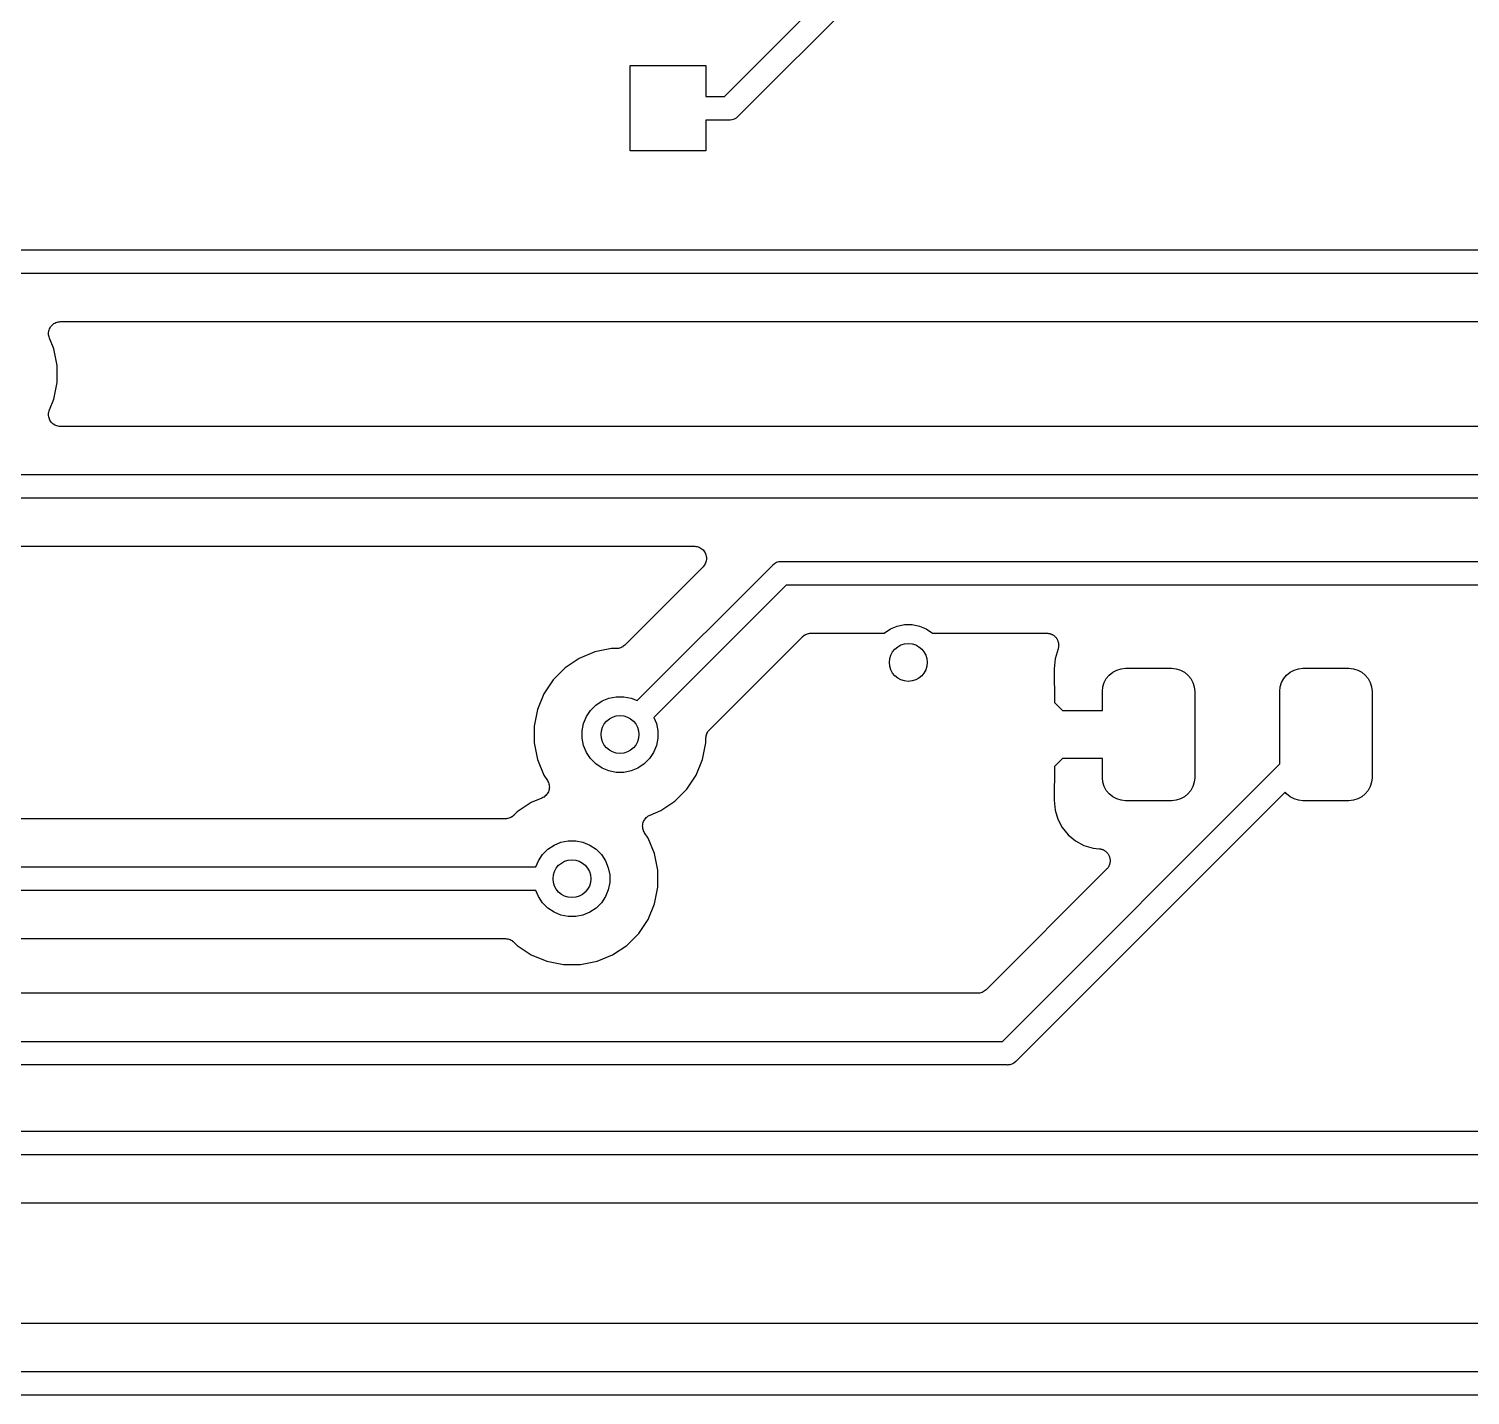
# Model space of a CAD drawing. Extents: x 0.71 to 5.18, y -2.29 to -0.62.
# Drawn here: x 2.984 to 3.584, y -2.275 to -1.706 of the extents above; entities that cross this region are included whole.
import ezdxf

# ---------------------------------------------------------------- set-up
doc = ezdxf.new("R2010")
doc.units = 0
doc.header["$MEASUREMENT"] = 0
doc.layers.add('BLACK', color=7, linetype='CONTINUOUS')

msp = doc.modelspace()

# ---------------------------------------------------------------- linework, layer by layer
at = {"layer": 'BLACK', "linetype": 'CONTINUOUS'}
for p, q in [((3.27355, -1.73445), (3.64038, -1.36762)), ((3.64607, -1.37585), (3.27924, -1.74268)), ((3.23425, -1.75709), (3.23425, -1.72165)), ((3.23425, -1.72165), (3.26575, -1.72165)), ((3.26575, -1.72165), (3.26575, -1.73445)), ((3.26575, -1.73445), (3.27355, -1.73445)), ((3.27535, -1.74429), (3.26575, -1.74429)), ((3.26575, -1.74429), (3.26575, -1.75709)), ((3.27559, -1.74432), (3.27535, -1.74429)), ((3.27583, -1.74429), (3.27559, -1.74432)), ((3.27656, -1.74422), (3.27583, -1.74429)), ((3.27583, -1.74429), (3.27583, -1.74429)), ((3.27748, -1.74394), (3.27656, -1.74422)), ((3.27834, -1.74348), (3.27748, -1.74394)), ((3.27909, -1.74287), (3.27834, -1.74348)), ((3.27924, -1.74268), (3.27909, -1.74287)), ((3.26575, -1.75709), (3.23425, -1.75709)), ((2.59699, -1.79833), (3.62471, -1.79833)), ((3.62651, -1.80817), (2.59879, -1.80817)), ((2.99331, -1.82999), (2.99361, -1.82962)), ((2.99361, -1.82962), (2.99362, -1.82961)), ((2.99362, -1.82961), (2.99363, -1.8296)), ((2.99363, -1.8296), (2.994, -1.82931)), ((2.994, -1.82931), (2.99437, -1.829)), ((2.99437, -1.829), (2.99438, -1.829)), ((2.99438, -1.829), (2.99439, -1.82899)), ((2.99439, -1.82899), (2.99481, -1.82877)), ((2.99481, -1.82877), (2.99523, -1.82855)), ((2.99523, -1.82855), (2.99524, -1.82854)), ((2.99524, -1.82854), (2.99525, -1.82854)), ((2.99525, -1.82854), (2.99571, -1.8284)), ((2.99571, -1.8284), (2.99616, -1.82826)), ((2.99616, -1.82826), (2.99618, -1.82826)), ((2.99618, -1.82826), (2.99619, -1.82826)), ((2.99619, -1.82826), (2.99666, -1.82822)), ((2.99666, -1.82822), (2.99713, -1.82817)), ((2.99713, -1.82817), (3.62528, -1.82817)), ((2.99213, -1.83311), (2.99219, -1.83264)), ((2.99214, -1.83312), (2.99213, -1.83311)), ((2.99213, -1.83313), (2.99214, -1.83312)), ((2.99218, -1.83361), (2.99213, -1.83313)), ((2.99222, -1.83408), (2.99218, -1.83361)), ((2.99219, -1.83264), (2.99224, -1.83216)), ((2.99222, -1.83409), (2.99222, -1.83408)), ((2.99222, -1.83411), (2.99222, -1.83409)), ((2.99235, -1.83455), (2.99222, -1.83411)), ((2.99224, -1.83214), (2.99238, -1.83169)), ((2.99224, -1.83215), (2.99224, -1.83214)), ((2.99224, -1.83216), (2.99224, -1.83215)), ((2.99249, -1.83502), (2.99235, -1.83455)), ((2.99238, -1.83169), (2.99252, -1.83123)), ((2.9925, -1.83504), (2.99249, -1.83502)), ((2.99251, -1.83508), (2.9925, -1.83504)), ((2.9925, -1.83504), (2.9925, -1.83504)), ((2.9925, -1.83504), (2.9925, -1.83504)), ((2.99437, -1.83957), (2.99251, -1.83508)), ((2.99252, -1.83123), (2.99253, -1.83122)), ((2.99253, -1.83121), (2.99276, -1.83079)), ((2.99253, -1.83122), (2.99253, -1.83121)), ((2.99276, -1.83079), (2.99299, -1.83037)), ((2.99299, -1.83037), (2.993, -1.83036)), ((2.993, -1.83035), (2.99331, -1.82999)), ((2.993, -1.83036), (2.993, -1.83035)), ((2.99575, -1.84648), (2.99437, -1.83957)), ((2.99575, -1.85352), (2.99575, -1.84648)), ((2.99437, -1.86043), (2.99575, -1.85352)), ((2.99224, -1.86583), (2.99238, -1.86537)), ((2.99238, -1.86537), (2.99251, -1.86492)), ((2.99251, -1.86492), (2.99437, -1.86043)), ((2.99213, -1.8668), (2.99218, -1.86632)), ((2.99214, -1.86681), (2.99213, -1.8668)), ((2.99213, -1.86682), (2.99214, -1.86681)), ((2.99218, -1.86729), (2.99213, -1.86682)), ((2.99218, -1.86632), (2.99223, -1.86585)), ((2.99222, -1.86777), (2.99218, -1.86729)), ((2.99223, -1.86778), (2.99222, -1.86777)), ((2.99223, -1.86584), (2.99224, -1.86583)), ((2.99223, -1.86585), (2.99223, -1.86584)), ((2.99223, -1.86779), (2.99223, -1.86778)), ((2.99236, -1.86825), (2.99223, -1.86779)), ((2.9925, -1.8687), (2.99236, -1.86825)), ((2.9925, -1.86872), (2.9925, -1.8687)), ((2.99251, -1.86873), (2.9925, -1.86872)), ((2.99273, -1.86915), (2.99251, -1.86873)), ((2.99295, -1.86957), (2.99273, -1.86915)), ((2.99296, -1.86958), (2.99295, -1.86957)), ((2.99296, -1.86959), (2.99296, -1.86958)), ((2.99326, -1.86996), (2.99296, -1.86959)), ((2.99356, -1.87033), (2.99326, -1.86996)), ((2.99357, -1.87034), (2.99356, -1.87033)), ((2.99358, -1.87035), (2.99357, -1.87034)), ((2.99395, -1.87065), (2.99358, -1.87035)), ((2.99431, -1.87096), (2.99395, -1.87065)), ((2.99432, -1.87096), (2.99431, -1.87096)), ((2.99433, -1.87097), (2.99432, -1.87096)), ((2.99475, -1.8712), (2.99433, -1.87097)), ((2.99516, -1.87143), (2.99475, -1.8712)), ((2.99518, -1.87143), (2.99516, -1.87143)), ((2.99519, -1.87144), (2.99518, -1.87143)), ((2.99564, -1.87158), (2.99519, -1.87144)), ((2.99609, -1.87172), (2.99564, -1.87158)), ((2.99611, -1.87172), (2.99609, -1.87172)), ((2.99612, -1.87173), (2.99611, -1.87172)), ((2.99659, -1.87178), (2.99612, -1.87173)), ((2.99706, -1.87183), (2.99659, -1.87178)), ((2.99709, -1.87183), (2.99706, -1.87183)), ((2.99713, -1.87183), (2.99709, -1.87183)), ((2.99709, -1.87183), (2.99709, -1.87183)), ((2.99709, -1.87183), (2.99709, -1.87183)), ((3.70466, -1.87183), (2.99713, -1.87183)), ((2.39879, -1.89183), (3.79291, -1.89183)), ((3.79291, -1.90167), (2.39699, -1.90167)), ((2.90908, -1.92167), (3.26101, -1.92167)), ((3.26101, -1.92167), (3.26106, -1.92167)), ((3.26106, -1.92167), (3.26106, -1.92167)), ((3.26106, -1.92167), (3.26106, -1.92167)), ((3.26106, -1.92167), (3.26108, -1.92167)), ((3.26108, -1.92167), (3.26156, -1.92173)), ((3.26156, -1.92173), (3.26203, -1.92178)), ((3.26203, -1.92178), (3.26204, -1.92178)), ((3.26204, -1.92178), (3.26205, -1.92178)), ((3.26205, -1.92178), (3.26251, -1.92193)), ((3.26251, -1.92193), (3.26297, -1.92207)), ((3.26297, -1.92207), (3.26297, -1.92207)), ((3.26297, -1.92207), (3.26298, -1.92208)), ((3.26298, -1.92208), (3.2634, -1.92231)), ((3.2634, -1.92231), (3.26382, -1.92254)), ((3.26382, -1.92254), (3.26383, -1.92254)), ((3.26383, -1.92254), (3.26384, -1.92255)), ((3.26384, -1.92255), (3.2642, -1.92285)), ((3.2642, -1.92285), (3.26457, -1.92316)), ((3.26457, -1.92316), (3.26458, -1.92317)), ((3.26458, -1.92317), (3.26458, -1.92317)), ((3.26458, -1.92317), (3.26488, -1.92354)), ((3.26488, -1.92354), (3.26519, -1.92392)), ((3.26519, -1.92392), (3.26519, -1.92393)), ((3.26519, -1.92393), (3.2652, -1.92394)), ((3.2652, -1.92394), (3.26541, -1.92435)), ((3.26541, -1.92435), (3.26564, -1.92478)), ((3.26564, -1.92478), (3.26564, -1.92479)), ((3.26564, -1.92479), (3.26565, -1.9248)), ((3.26565, -1.9248), (3.26578, -1.92525)), ((3.26578, -1.92525), (3.26592, -1.92572)), ((3.26592, -1.92572), (3.26592, -1.92573)), ((3.26592, -1.92573), (3.26592, -1.92574)), ((3.26592, -1.92574), (3.26597, -1.92621)), ((3.26455, -1.93021), (3.23197, -1.96279)), ((3.23713, -1.98591), (3.29344, -1.9296)), ((3.26485, -1.92984), (3.26455, -1.93021)), ((3.26516, -1.92947), (3.26485, -1.92984)), ((3.26517, -1.92945), (3.26516, -1.92946)), ((3.26516, -1.92946), (3.26516, -1.92947)), ((3.26539, -1.92903), (3.26517, -1.92945)), ((3.26562, -1.92861), (3.26539, -1.92903)), ((3.26563, -1.92859), (3.26562, -1.9286)), ((3.26562, -1.9286), (3.26562, -1.92861)), ((3.26577, -1.92813), (3.26563, -1.92859)), ((3.26591, -1.92768), (3.26577, -1.92813)), ((3.26596, -1.92718), (3.26591, -1.92766)), ((3.26591, -1.92766), (3.26591, -1.92767)), ((3.26591, -1.92767), (3.26591, -1.92768)), ((3.26601, -1.92671), (3.26596, -1.92718)), ((3.26597, -1.92621), (3.26601, -1.92669)), ((3.26601, -1.92669), (3.26601, -1.9267)), ((3.26601, -1.9267), (3.26601, -1.92671)), ((3.29344, -1.9296), (3.29359, -1.92942)), ((3.29359, -1.92942), (3.29434, -1.9288)), ((3.29434, -1.9288), (3.29519, -1.92834)), ((3.29519, -1.92834), (3.29612, -1.92806)), ((3.29612, -1.92806), (3.29685, -1.92799)), ((3.29685, -1.92799), (3.29709, -1.92797)), ((3.29685, -1.92799), (3.29685, -1.92799)), ((3.29709, -1.92797), (3.29733, -1.92799)), ((3.29733, -1.92799), (3.98883, -1.92799)), ((3.29913, -1.93783), (3.24409, -1.99287)), ((3.99063, -1.93783), (3.29913, -1.93783)), ((3.34254, -1.95604), (3.34541, -1.95486)), ((3.34541, -1.95486), (3.34845, -1.95425)), ((3.34845, -1.95425), (3.35155, -1.95425)), ((3.35155, -1.95425), (3.35459, -1.95486)), ((3.35459, -1.95486), (3.35746, -1.95604)), ((3.26721, -1.99803), (3.30595, -1.9593)), ((3.30595, -1.9593), (3.30596, -1.95929)), ((3.30596, -1.95929), (3.30599, -1.95925)), ((3.30596, -1.95929), (3.30596, -1.95929)), ((3.30596, -1.95929), (3.30596, -1.95929)), ((3.30599, -1.95925), (3.30636, -1.95896)), ((3.30636, -1.95896), (3.30671, -1.95867)), ((3.30671, -1.95867), (3.30674, -1.95866)), ((3.30674, -1.95866), (3.30676, -1.95864)), ((3.30676, -1.95864), (3.30717, -1.95843)), ((3.30717, -1.95843), (3.30758, -1.95821)), ((3.30758, -1.95821), (3.3076, -1.9582)), ((3.3076, -1.9582), (3.30762, -1.95819)), ((3.30762, -1.95819), (3.30807, -1.95806)), ((3.30807, -1.95806), (3.30851, -1.95793)), ((3.30851, -1.95793), (3.30854, -1.95793)), ((3.30854, -1.95793), (3.30856, -1.95792)), ((3.30856, -1.95792), (3.30902, -1.95788)), ((3.30902, -1.95788), (3.30948, -1.95783)), ((3.30948, -1.95783), (3.33989, -1.95783)), ((3.33989, -1.95783), (3.33996, -1.95777)), ((3.33996, -1.95777), (3.34254, -1.95604)), ((3.35746, -1.95604), (3.36004, -1.95777)), ((3.36004, -1.95777), (3.36011, -1.95783)), ((3.36011, -1.95783), (3.4076, -1.95783)), ((3.4076, -1.95783), (3.40767, -1.95783)), ((3.40767, -1.95783), (3.4079, -1.95786)), ((3.4079, -1.95786), (3.40813, -1.95786)), ((3.40813, -1.95786), (3.40838, -1.95791)), ((3.40838, -1.95791), (3.40864, -1.95794)), ((3.40864, -1.95794), (3.40886, -1.95801)), ((3.40886, -1.95801), (3.40908, -1.95806)), ((3.40908, -1.95806), (3.40932, -1.95816)), ((3.40932, -1.95816), (3.40957, -1.95824)), ((3.40957, -1.95824), (3.40977, -1.95835)), ((3.40977, -1.95835), (3.40998, -1.95844)), ((3.40998, -1.95844), (3.41019, -1.95858)), ((3.41019, -1.95858), (3.41042, -1.95871)), ((3.41042, -1.95871), (3.4106, -1.95886)), ((3.4106, -1.95886), (3.41079, -1.95899)), ((3.41079, -1.95899), (3.41097, -1.95917)), ((3.41097, -1.95917), (3.41117, -1.95934)), ((3.41117, -1.95934), (3.41131, -1.95952)), ((3.41131, -1.95952), (3.41148, -1.95968)), ((3.41148, -1.95968), (3.41162, -1.95989)), ((3.41162, -1.95989), (3.41178, -1.9601)), ((3.41178, -1.9601), (3.41189, -1.9603)), ((3.41189, -1.9603), (3.41201, -1.96049)), ((3.41201, -1.96049), (3.41211, -1.96073)), ((3.41211, -1.96073), (3.41223, -1.96096)), ((3.41223, -1.96096), (3.4123, -1.96118)), ((3.4123, -1.96118), (3.41238, -1.9614)), ((3.41238, -1.9614), (3.41243, -1.96165)), ((3.41243, -1.96165), (3.41251, -1.9619)), ((3.21957, -1.96563), (3.21307, -1.96832)), ((3.22648, -1.96425), (3.21957, -1.96563)), ((3.22843, -1.96425), (3.22648, -1.96425)), ((3.22889, -1.96421), (3.22843, -1.96425)), ((3.22935, -1.96417), (3.22889, -1.96421)), ((3.22938, -1.96416), (3.22935, -1.96417)), ((3.2294, -1.96416), (3.22938, -1.96416)), ((3.22985, -1.96402), (3.2294, -1.96416)), ((3.23029, -1.96389), (3.22985, -1.96402)), ((3.23031, -1.96388), (3.23029, -1.96389)), ((3.23034, -1.96387), (3.23031, -1.96388)), ((3.23075, -1.96366), (3.23034, -1.96387)), ((3.23116, -1.96345), (3.23075, -1.96366)), ((3.23118, -1.96343), (3.23116, -1.96345)), ((3.2312, -1.96342), (3.23118, -1.96343)), ((3.23156, -1.96312), (3.2312, -1.96342)), ((3.23192, -1.96284), (3.23156, -1.96312)), ((3.23196, -1.9628), (3.23192, -1.96284)), ((3.23197, -1.96279), (3.23196, -1.9628)), ((3.23196, -1.9628), (3.23196, -1.9628)), ((3.23196, -1.9628), (3.23196, -1.9628)), ((3.41238, -1.96429), (3.4111, -1.96852)), ((3.41243, -1.96406), (3.41238, -1.96429)), ((3.41249, -1.96384), (3.41243, -1.96406)), ((3.41252, -1.96358), (3.41249, -1.96384)), ((3.41251, -1.9619), (3.41253, -1.96213)), ((3.41257, -1.96333), (3.41252, -1.96358)), ((3.41253, -1.96213), (3.41257, -1.96235)), ((3.41257, -1.96235), (3.41257, -1.96261)), ((3.41257, -1.96261), (3.4126, -1.96287)), ((3.4126, -1.96287), (3.41257, -1.9631)), ((3.41257, -1.9631), (3.41257, -1.96333)), ((3.20721, -1.97223), (3.20223, -1.97721)), ((3.21307, -1.96832), (3.20721, -1.97223)), ((3.4111, -1.96852), (3.41069, -1.97267)), ((3.41069, -1.97267), (3.41079, -1.98666)), ((3.43507, -1.97406), (3.43673, -1.97317)), ((3.43673, -1.97317), (3.43853, -1.97263)), ((3.43853, -1.97263), (3.4404, -1.97244)), ((3.4404, -1.97244), (3.4596, -1.97244)), ((3.4596, -1.97244), (3.46147, -1.97263)), ((3.46147, -1.97263), (3.46327, -1.97317)), ((3.46327, -1.97317), (3.46493, -1.97406)), ((3.50889, -1.97406), (3.51055, -1.97317)), ((3.51055, -1.97317), (3.51235, -1.97263)), ((3.51235, -1.97263), (3.51422, -1.97244)), ((3.51422, -1.97244), (3.53342, -1.97244)), ((3.53342, -1.97244), (3.53529, -1.97263)), ((3.53529, -1.97263), (3.53709, -1.97317)), ((3.53709, -1.97317), (3.53875, -1.97406)), ((3.20223, -1.97721), (3.19832, -1.98307)), ((3.43099, -1.98017), (3.43154, -1.97836)), ((3.43154, -1.97836), (3.43242, -1.97671)), ((3.43242, -1.97671), (3.43362, -1.97525)), ((3.43362, -1.97525), (3.43507, -1.97406)), ((3.46493, -1.97406), (3.46638, -1.97525)), ((3.46638, -1.97525), (3.46758, -1.97671)), ((3.46758, -1.97671), (3.46846, -1.97836)), ((3.46846, -1.97836), (3.46901, -1.98017)), ((3.50481, -1.98017), (3.50536, -1.97836)), ((3.50536, -1.97836), (3.50624, -1.97671)), ((3.50624, -1.97671), (3.50744, -1.97525)), ((3.50744, -1.97525), (3.50889, -1.97406)), ((3.53875, -1.97406), (3.5402, -1.97525)), ((3.5402, -1.97525), (3.54139, -1.97671)), ((3.54139, -1.97671), (3.54228, -1.97836)), ((3.54228, -1.97836), (3.54283, -1.98017)), ((3.19832, -1.98307), (3.19563, -1.98957)), ((3.22254, -1.98604), (3.22541, -1.98486)), ((3.22541, -1.98486), (3.22845, -1.98425)), ((3.22845, -1.98425), (3.23155, -1.98425)), ((3.23155, -1.98425), (3.23459, -1.98486)), ((3.23459, -1.98486), (3.23713, -1.98591)), ((3.43081, -1.98204), (3.43099, -1.98017)), ((3.43081, -1.99), (3.43081, -1.98204)), ((3.46901, -1.98017), (3.46919, -1.98204)), ((3.46919, -1.98204), (3.46919, -2.01796)), ((3.50463, -1.98204), (3.50481, -1.98017)), ((3.50463, -2.01223), (3.50463, -1.98204)), ((3.54283, -1.98017), (3.54301, -1.98204)), ((3.54301, -1.98204), (3.54301, -2.01796)), ((3.19563, -1.98957), (3.19425, -1.99648)), ((3.21604, -1.99254), (3.21777, -1.98996)), ((3.21777, -1.98996), (3.21996, -1.98777)), ((3.21996, -1.98777), (3.22254, -1.98604)), ((3.41079, -1.98666), (3.41413, -1.99)), ((3.41413, -1.99), (3.43081, -1.99)), ((3.19425, -1.99648), (3.19425, -2.00352)), ((3.21425, -1.99845), (3.21486, -1.99541)), ((3.21486, -1.99541), (3.21604, -1.99254)), ((3.24409, -1.99287), (3.24514, -1.99541)), ((3.24514, -1.99541), (3.24575, -1.99845)), ((3.19425, -2.00352), (3.19563, -2.01043)), ((3.21425, -2.00155), (3.21425, -1.99845)), ((3.21486, -2.00459), (3.21425, -2.00155)), ((3.24575, -2.00155), (3.24514, -2.00459)), ((3.24575, -1.99845), (3.24575, -2.00155)), ((3.26437, -2.01043), (3.26575, -2.00352)), ((3.26575, -2.0015), (3.2658, -2.00104)), ((3.26575, -2.00155), (3.26575, -2.0015)), ((3.26575, -2.00157), (3.26575, -2.00155)), ((3.26575, -2.00155), (3.26575, -2.00155)), ((3.26575, -2.00155), (3.26575, -2.00155)), ((3.26575, -2.00352), (3.26575, -2.00157)), ((3.2658, -2.00104), (3.26585, -2.00058)), ((3.26585, -2.00055), (3.26586, -2.00053)), ((3.26585, -2.00058), (3.26585, -2.00055)), ((3.26586, -2.00053), (3.266, -2.00009)), ((3.266, -2.00009), (3.26613, -1.99965)), ((3.26613, -1.99965), (3.26614, -1.99962)), ((3.26614, -1.99962), (3.26615, -1.9996)), ((3.26615, -1.9996), (3.26638, -1.99919)), ((3.26638, -1.99919), (3.26659, -1.99879)), ((3.26659, -1.99879), (3.26661, -1.99877)), ((3.26661, -1.99877), (3.26662, -1.99874)), ((3.26662, -1.99874), (3.26692, -1.99839)), ((3.26692, -1.99839), (3.26721, -1.99803)), ((3.21604, -2.00746), (3.21486, -2.00459)), ((3.21777, -2.01004), (3.21604, -2.00746)), ((3.24396, -2.00746), (3.24223, -2.01004)), ((3.24514, -2.00459), (3.24396, -2.00746)), ((3.19563, -2.01043), (3.19832, -2.01693)), ((3.21996, -2.01223), (3.21777, -2.01004)), ((3.22254, -2.01396), (3.21996, -2.01223)), ((3.22541, -2.01514), (3.22254, -2.01396)), ((3.22845, -2.01575), (3.22541, -2.01514)), ((3.23459, -2.01514), (3.23155, -2.01575)), ((3.23746, -2.01396), (3.23459, -2.01514)), ((3.24004, -2.01223), (3.23746, -2.01396)), ((3.24223, -2.01004), (3.24004, -2.01223)), ((3.26168, -2.01693), (3.26437, -2.01043)), ((3.38918, -2.12768), (3.50463, -2.01223)), ((3.41079, -2.01334), (3.41069, -2.02733)), ((3.41413, -2.01), (3.41079, -2.01334)), ((3.43081, -2.01), (3.41413, -2.01)), ((3.43081, -2.01796), (3.43081, -2.01)), ((3.19832, -2.01693), (3.19976, -2.01908)), ((3.19976, -2.01908), (3.19978, -2.01911)), ((3.19978, -2.01911), (3.19978, -2.01911)), ((3.19978, -2.01911), (3.19978, -2.01912)), ((3.19978, -2.01912), (3.19979, -2.01914)), ((3.19979, -2.01914), (3.20001, -2.01956)), ((3.20001, -2.01956), (3.20023, -2.01998)), ((3.20023, -2.01998), (3.20024, -2.01999)), ((3.20024, -2.01999), (3.20024, -2.02001)), ((3.20024, -2.02001), (3.20037, -2.02046)), ((3.20037, -2.02046), (3.20051, -2.02091)), ((3.20051, -2.02091), (3.20051, -2.02093)), ((3.20051, -2.02093), (3.20051, -2.02094)), ((3.20051, -2.02094), (3.20055, -2.02141)), ((3.20055, -2.02141), (3.2006, -2.02189)), ((3.23155, -2.01575), (3.22845, -2.01575)), ((3.25777, -2.02279), (3.26168, -2.01693)), ((3.43099, -2.01983), (3.43081, -2.01796)), ((3.43154, -2.02163), (3.43099, -2.01983)), ((3.43242, -2.02329), (3.43154, -2.02163)), ((3.46846, -2.02163), (3.46758, -2.02329)), ((3.46901, -2.01983), (3.46846, -2.02163)), ((3.46919, -2.01796), (3.46901, -2.01983)), ((3.54228, -2.02163), (3.54139, -2.02329)), ((3.54283, -2.01983), (3.54228, -2.02163)), ((3.54301, -2.01796), (3.54283, -2.01983)), ((3.19751, -2.02648), (3.19307, -2.02832)), ((3.19793, -2.02626), (3.19751, -2.02648)), ((3.19835, -2.02604), (3.19793, -2.02626)), ((3.19836, -2.02603), (3.19835, -2.02604)), ((3.19837, -2.02602), (3.19836, -2.02603)), ((3.19874, -2.02572), (3.19837, -2.02602)), ((3.19911, -2.02542), (3.19874, -2.02572)), ((3.19912, -2.02541), (3.19911, -2.02542)), ((3.19913, -2.0254), (3.19912, -2.02541)), ((3.19943, -2.02503), (3.19913, -2.0254)), ((3.19973, -2.02467), (3.19943, -2.02503)), ((3.19974, -2.02466), (3.19973, -2.02467)), ((3.19975, -2.02465), (3.19974, -2.02466)), ((3.19998, -2.02423), (3.19975, -2.02465)), ((3.2002, -2.02382), (3.19998, -2.02423)), ((3.20021, -2.02379), (3.2002, -2.0238)), ((3.2002, -2.0238), (3.2002, -2.02382)), ((3.20035, -2.02333), (3.20021, -2.02379)), ((3.20049, -2.02289), (3.20035, -2.02333)), ((3.2005, -2.02286), (3.20049, -2.02287)), ((3.20049, -2.02287), (3.20049, -2.02289)), ((3.20055, -2.02238), (3.2005, -2.02286)), ((3.2006, -2.02192), (3.20055, -2.02238)), ((3.2006, -2.02189), (3.2006, -2.0219)), ((3.2006, -2.0219), (3.2006, -2.02192)), ((3.25279, -2.02777), (3.25777, -2.02279)), ((3.5068, -2.02398), (3.39487, -2.13591)), ((3.41069, -2.02733), (3.4111, -2.03148)), ((3.43362, -2.02475), (3.43242, -2.02329)), ((3.43507, -2.02594), (3.43362, -2.02475)), ((3.43673, -2.02683), (3.43507, -2.02594)), ((3.43853, -2.02737), (3.43673, -2.02683)), ((3.4404, -2.02756), (3.43853, -2.02737)), ((3.4596, -2.02756), (3.4404, -2.02756)), ((3.46147, -2.02737), (3.4596, -2.02756)), ((3.46327, -2.02683), (3.46147, -2.02737)), ((3.46493, -2.02594), (3.46327, -2.02683)), ((3.46638, -2.02475), (3.46493, -2.02594)), ((3.46758, -2.02329), (3.46638, -2.02475)), ((3.50744, -2.02475), (3.5068, -2.02398)), ((3.50889, -2.02594), (3.50744, -2.02475)), ((3.51055, -2.02683), (3.50889, -2.02594)), ((3.51235, -2.02737), (3.51055, -2.02683)), ((3.51422, -2.02756), (3.51235, -2.02737)), ((3.53342, -2.02756), (3.51422, -2.02756)), ((3.53529, -2.02737), (3.53342, -2.02756)), ((3.53709, -2.02683), (3.53529, -2.02737)), ((3.53875, -2.02594), (3.53709, -2.02683)), ((3.5402, -2.02475), (3.53875, -2.02594)), ((3.54139, -2.02329), (3.5402, -2.02475)), ((3.18578, -2.03366), (3.18542, -2.03395)), ((3.18582, -2.03363), (3.18578, -2.03366)), ((3.18583, -2.03361), (3.18582, -2.03363)), ((3.18582, -2.03363), (3.18582, -2.03363)), ((3.18582, -2.03363), (3.18582, -2.03363)), ((3.18721, -2.03223), (3.18583, -2.03361)), ((3.19307, -2.02832), (3.18721, -2.03223)), ((3.24207, -2.03374), (3.24249, -2.03352)), ((3.24249, -2.03352), (3.24693, -2.03168)), ((3.24693, -2.03168), (3.25279, -2.02777)), ((3.4111, -2.03148), (3.41224, -2.03525)), ((3.18229, -2.03508), (2.81494, -2.03508)), ((3.18275, -2.03503), (3.18229, -2.03508)), ((3.18321, -2.03499), (3.18275, -2.03503)), ((3.18324, -2.03499), (3.18321, -2.03499)), ((3.18327, -2.03498), (3.18324, -2.03499)), ((3.18371, -2.03485), (3.18327, -2.03498)), ((3.18415, -2.03472), (3.18371, -2.03485)), ((3.18418, -2.03471), (3.18415, -2.03472)), ((3.1842, -2.0347), (3.18418, -2.03471)), ((3.18461, -2.03448), (3.1842, -2.0347)), ((3.18502, -2.03427), (3.18461, -2.03448)), ((3.18504, -2.03426), (3.18502, -2.03427)), ((3.18506, -2.03424), (3.18504, -2.03426)), ((3.18542, -2.03395), (3.18506, -2.03424)), ((3.2394, -2.03808), (3.23945, -2.03761)), ((3.2394, -2.0381), (3.2394, -2.03808)), ((3.2394, -2.03811), (3.2394, -2.0381)), ((3.23944, -2.03859), (3.2394, -2.03811)), ((3.23949, -2.03906), (3.23944, -2.03859)), ((3.23945, -2.03761), (3.2395, -2.03714)), ((3.23949, -2.03907), (3.23949, -2.03906)), ((3.23949, -2.03909), (3.23949, -2.03907)), ((3.23963, -2.03954), (3.23949, -2.03909)), ((3.2395, -2.03714), (3.23951, -2.03713)), ((3.23951, -2.03711), (3.23965, -2.03667)), ((3.23951, -2.03713), (3.23951, -2.03711)), ((3.23976, -2.03999), (3.23963, -2.03954)), ((3.23965, -2.03667), (3.23979, -2.03621)), ((3.23979, -2.03621), (3.2398, -2.0362)), ((3.2398, -2.03618), (3.24003, -2.03577)), ((3.2398, -2.0362), (3.2398, -2.03618)), ((3.24003, -2.03577), (3.24025, -2.03535)), ((3.24025, -2.03535), (3.24026, -2.03534)), ((3.24026, -2.03534), (3.24027, -2.03533)), ((3.24027, -2.03533), (3.24057, -2.03496)), ((3.24057, -2.03496), (3.24087, -2.0346)), ((3.24087, -2.0346), (3.24088, -2.03459)), ((3.24088, -2.03459), (3.24089, -2.03458)), ((3.24089, -2.03458), (3.24126, -2.03428)), ((3.24126, -2.03428), (3.24163, -2.03398)), ((3.24163, -2.03398), (3.24164, -2.03397)), ((3.24164, -2.03397), (3.24165, -2.03396)), ((3.24165, -2.03396), (3.24207, -2.03374)), ((3.41224, -2.03525), (3.4141, -2.03872)), ((3.4141, -2.03872), (3.4166, -2.04177)), ((3.20254, -2.04604), (3.20541, -2.04486)), ((3.20541, -2.04486), (3.20845, -2.04425)), ((3.20845, -2.04425), (3.21155, -2.04425)), ((3.21155, -2.04425), (3.21459, -2.04486)), ((3.21459, -2.04486), (3.21746, -2.04604)), ((3.23976, -2.04001), (3.23976, -2.03999)), ((3.23977, -2.04002), (3.23976, -2.04001)), ((3.23999, -2.04044), (3.23977, -2.04002)), ((3.24021, -2.04086), (3.23999, -2.04044)), ((3.24022, -2.04088), (3.24021, -2.04086)), ((3.24022, -2.04089), (3.24022, -2.04088)), ((3.24024, -2.04092), (3.24022, -2.04089)), ((3.24022, -2.04089), (3.24022, -2.04089)), ((3.24168, -2.04307), (3.24024, -2.04092)), ((3.24437, -2.04957), (3.24168, -2.04307)), ((3.4166, -2.04177), (3.41964, -2.04427)), ((3.41964, -2.04427), (3.42312, -2.04613)), ((3.19604, -2.05254), (3.19777, -2.04996)), ((3.19777, -2.04996), (3.19996, -2.04777)), ((3.19996, -2.04777), (3.20254, -2.04604)), ((3.21746, -2.04604), (3.22004, -2.04777)), ((3.22004, -2.04777), (3.22223, -2.04996)), ((3.22223, -2.04996), (3.22396, -2.05254)), ((3.24575, -2.05648), (3.24437, -2.04957)), ((3.42312, -2.04613), (3.42689, -2.04727)), ((3.42689, -2.04727), (3.42949, -2.04753)), ((3.42949, -2.04753), (3.42956, -2.04753)), ((3.42956, -2.04753), (3.42979, -2.04758)), ((3.42979, -2.04758), (3.43002, -2.04761)), ((3.43002, -2.04761), (3.43027, -2.04768)), ((3.43027, -2.04768), (3.43052, -2.04774)), ((3.43052, -2.04774), (3.43073, -2.04783)), ((3.43073, -2.04783), (3.43096, -2.0479)), ((3.43096, -2.0479), (3.43118, -2.04802)), ((3.43118, -2.04802), (3.43141, -2.04812)), ((3.43141, -2.04812), (3.43161, -2.04825)), ((3.43161, -2.04825), (3.43181, -2.04837)), ((3.43181, -2.04837), (3.43201, -2.04853)), ((3.43201, -2.04853), (3.43222, -2.04867)), ((3.43222, -2.04867), (3.43238, -2.04884)), ((3.43238, -2.04884), (3.43256, -2.04899)), ((3.43256, -2.04899), (3.43272, -2.04919)), ((3.43272, -2.04919), (3.4329, -2.04937)), ((3.4329, -2.04937), (3.43303, -2.04957)), ((3.43303, -2.04957), (3.43318, -2.04975)), ((3.43318, -2.04975), (3.43329, -2.04997)), ((3.43329, -2.04997), (3.43343, -2.05019)), ((3.43343, -2.05019), (3.43352, -2.05041)), ((3.43352, -2.05041), (3.43363, -2.05061)), ((3.43363, -2.05061), (3.4337, -2.05086)), ((3.4337, -2.05086), (3.4338, -2.05109)), ((3.4338, -2.05109), (3.43384, -2.05132)), ((3.43384, -2.05132), (3.43391, -2.05155)), ((3.43391, -2.05155), (3.43393, -2.0518)), ((2.76204, -2.05508), (3.19499, -2.05508)), ((3.19499, -2.05508), (3.19604, -2.05254)), ((3.22396, -2.05254), (3.22514, -2.05541)), ((3.22514, -2.05541), (3.22575, -2.05845)), ((3.24575, -2.06352), (3.24575, -2.05648)), ((3.43254, -2.05604), (3.38236, -2.10621)), ((3.43269, -2.05586), (3.43254, -2.05604)), ((3.43285, -2.05569), (3.43269, -2.05586)), ((3.433, -2.05548), (3.43285, -2.05569)), ((3.43316, -2.05528), (3.433, -2.05548)), ((3.43327, -2.05508), (3.43316, -2.05528)), ((3.4334, -2.05488), (3.43327, -2.05508)), ((3.4335, -2.05465), (3.4334, -2.05488)), ((3.43362, -2.05442), (3.4335, -2.05465)), ((3.43369, -2.0542), (3.43362, -2.05442)), ((3.43378, -2.05398), (3.43369, -2.0542)), ((3.43383, -2.05373), (3.43378, -2.05398)), ((3.4339, -2.05349), (3.43383, -2.05373)), ((3.43393, -2.05326), (3.4339, -2.05349)), ((3.43393, -2.0518), (3.43398, -2.05205)), ((3.43397, -2.05303), (3.43393, -2.05326)), ((3.43398, -2.05277), (3.43397, -2.05303)), ((3.43398, -2.05205), (3.43398, -2.05229)), ((3.43398, -2.05229), (3.434, -2.05252)), ((3.434, -2.05252), (3.43398, -2.05277)), ((3.22575, -2.06155), (3.22514, -2.06459)), ((3.22575, -2.05845), (3.22575, -2.06155)), ((3.24437, -2.07043), (3.24575, -2.06352)), ((3.19499, -2.06492), (2.76024, -2.06492)), ((3.19604, -2.06746), (3.19499, -2.06492)), ((3.19777, -2.07004), (3.19604, -2.06746)), ((3.22396, -2.06746), (3.22223, -2.07004)), ((3.22514, -2.06459), (3.22396, -2.06746)), ((3.19996, -2.07223), (3.19777, -2.07004)), ((3.20254, -2.07396), (3.19996, -2.07223)), ((3.20541, -2.07514), (3.20254, -2.07396)), ((3.20845, -2.07575), (3.20541, -2.07514)), ((3.21459, -2.07514), (3.21155, -2.07575)), ((3.21746, -2.07396), (3.21459, -2.07514)), ((3.22004, -2.07223), (3.21746, -2.07396)), ((3.22223, -2.07004), (3.22004, -2.07223)), ((3.24168, -2.07693), (3.24437, -2.07043)), ((3.21155, -2.07575), (3.20845, -2.07575)), ((3.23777, -2.08279), (3.24168, -2.07693)), ((2.76147, -2.08492), (3.18229, -2.08492)), ((3.18229, -2.08492), (3.18231, -2.08492)), ((3.18231, -2.08492), (3.18231, -2.08492)), ((3.18231, -2.08492), (3.18231, -2.08492)), ((3.18231, -2.08492), (3.18236, -2.08492)), ((3.18236, -2.08492), (3.18282, -2.08497)), ((3.18282, -2.08497), (3.18328, -2.08502)), ((3.18328, -2.08502), (3.18331, -2.08503)), ((3.18331, -2.08503), (3.18333, -2.08503)), ((3.18333, -2.08503), (3.18378, -2.08517)), ((3.18378, -2.08517), (3.18422, -2.08531)), ((3.18422, -2.08531), (3.18424, -2.08532)), ((3.18424, -2.08532), (3.18426, -2.08533)), ((3.18426, -2.08533), (3.18467, -2.08555)), ((3.18467, -2.08555), (3.18508, -2.08577)), ((3.18508, -2.08577), (3.1851, -2.08578)), ((3.1851, -2.08578), (3.18512, -2.0858)), ((3.18512, -2.0858), (3.18547, -2.08609)), ((3.18547, -2.08609), (3.18583, -2.08639)), ((3.18583, -2.08639), (3.18721, -2.08777)), ((3.23279, -2.08777), (3.23777, -2.08279)), ((3.18721, -2.08777), (3.19307, -2.09168)), ((3.19307, -2.09168), (3.19957, -2.09437)), ((3.22043, -2.09437), (3.22693, -2.09168)), ((3.22693, -2.09168), (3.23279, -2.08777)), ((3.19957, -2.09437), (3.20648, -2.09575)), ((3.20648, -2.09575), (3.21352, -2.09575)), ((3.21352, -2.09575), (3.22043, -2.09437)), ((3.37883, -2.10768), (2.7278, -2.10768)), ((3.37929, -2.10763), (3.37883, -2.10768)), ((3.37975, -2.10759), (3.37929, -2.10763)), ((3.37977, -2.10758), (3.37975, -2.10759)), ((3.3798, -2.10758), (3.37977, -2.10758)), ((3.38024, -2.10745), (3.3798, -2.10758)), ((3.38068, -2.10732), (3.38024, -2.10745)), ((3.38071, -2.10731), (3.38068, -2.10732)), ((3.38073, -2.1073), (3.38071, -2.10731)), ((3.38114, -2.10708), (3.38073, -2.1073)), ((3.38155, -2.10687), (3.38114, -2.10708)), ((3.38157, -2.10685), (3.38155, -2.10687)), ((3.38159, -2.10684), (3.38157, -2.10685)), ((3.38195, -2.10655), (3.38159, -2.10684)), ((3.38231, -2.10626), (3.38195, -2.10655)), ((3.38235, -2.10623), (3.38231, -2.10626)), ((3.38236, -2.10621), (3.38235, -2.10622)), ((3.38235, -2.10622), (3.38235, -2.10622)), ((3.38235, -2.10622), (3.38235, -2.10623)), ((2.70709, -2.12768), (3.38918, -2.12768)), ((3.39098, -2.13752), (2.70709, -2.13752)), ((3.39122, -2.13754), (3.39098, -2.13752)), ((3.39146, -2.13752), (3.39122, -2.13754)), ((3.39219, -2.13745), (3.39146, -2.13752)), ((3.39146, -2.13752), (3.39146, -2.13752)), ((3.39311, -2.13717), (3.39219, -2.13745)), ((3.39397, -2.13671), (3.39311, -2.13717)), ((3.39472, -2.1361), (3.39397, -2.13671)), ((3.39487, -2.13591), (3.39472, -2.1361)), ((2.62835, -2.16508), (3.78796, -2.16508)), ((3.78976, -2.17492), (2.62835, -2.17492)), ((2.82475, -2.19492), (3.78853, -2.19492)), ((3.79887, -2.24508), (2.79906, -2.24508)), ((2.28708, -2.26508), (3.80922, -2.26508)), ((3.81102, -2.27492), (2.28528, -2.27492))]:
    msp.add_line(p, q, dxfattribs=at)
at = {"layer": 'BLACK'}
for centre in [(3.35, -1.97), (3.23, -2), (3.21, -2.06)]:
    msp.add_circle(centre, 0.007874, dxfattribs=at)

doc.saveas('drawing.dxf')
